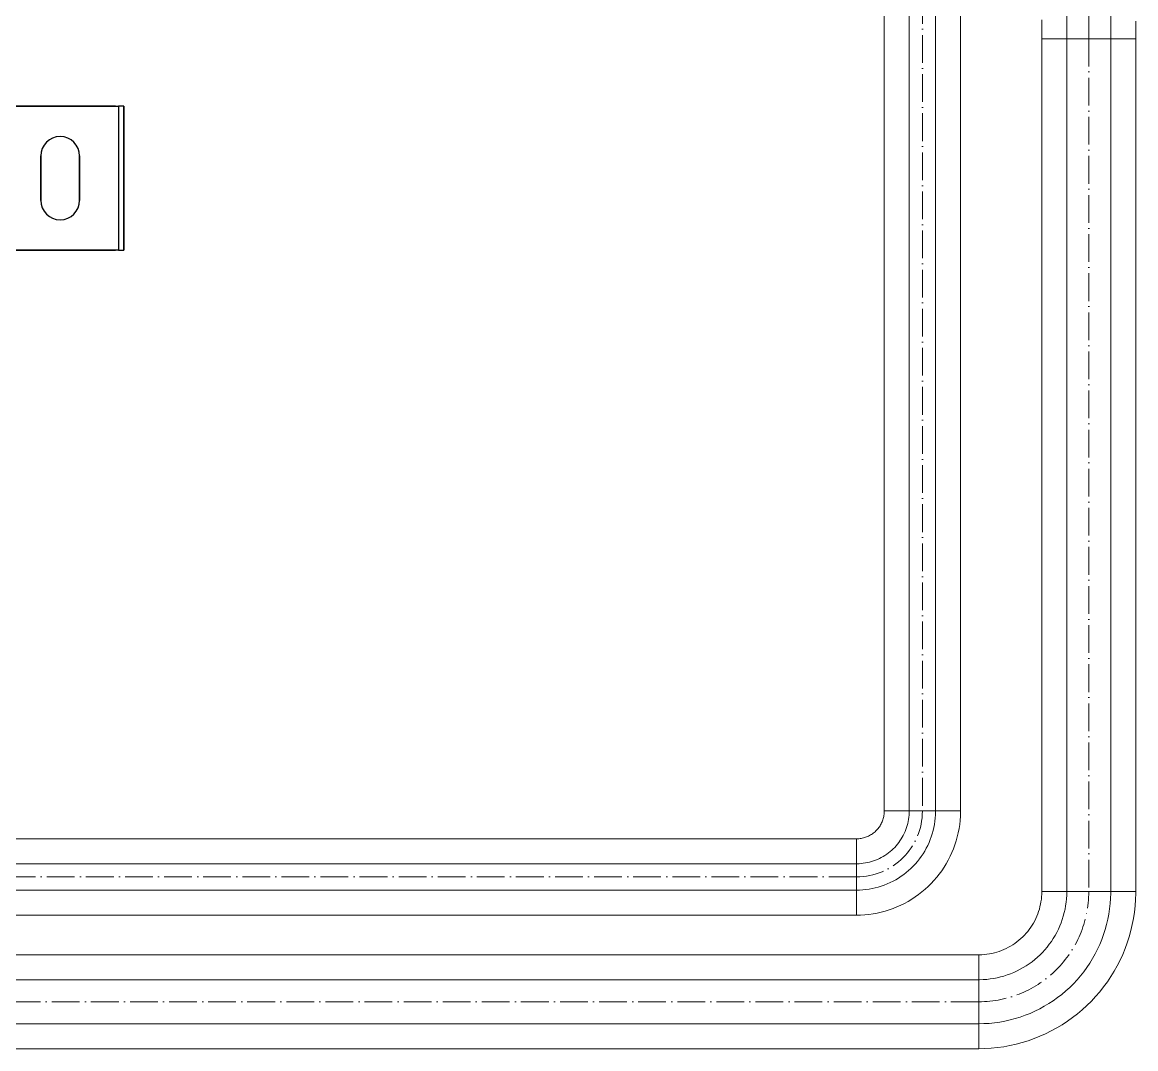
# Model space of a CAD drawing. Header units: millimetres. Extents: x -88595 to 880822, y -1054509 to -148035.
# Drawn here: x 193259.1 to 193660.8, y -238503.7 to -238133.5 of the extents above; entities that cross this region are included whole.
import ezdxf

# ---------------------------------------------------------------- set-up
doc = ezdxf.new("R2010")
doc.units = ezdxf.units.MM
doc.linetypes.add('$0$ADSK_Осевая', pattern=[14, 10, -2, 0, -2])
doc.linetypes.add('$1$ADSK_Осевая', pattern=[14, 10, -2, 0, -2])
for name, color, linetype, lineweight in [('Изоляция', 7, 'Continuous', 18), ('Оборудование', 7, 'Continuous', 18), ('Трубопровод', 7, 'Continuous', 18), ('Трубопроводы', 7, 'Continuous', 18)]:
    doc.layers.add(name, color=color, linetype=linetype, lineweight=lineweight)

# ---------------------------------------------------------------- blocks, each defined once
blk = doc.blocks.new('$0$ADSK_Канальный блок кондиционера1 - AD242MJERAB-3267365-В_Координация_1 этаж ОВ3')
at = {"layer": 'Оборудование', "color": 150, "lineweight": 30, "true_color": 0x0080ff}
for p, q in [((525, -645), (597, -645)), ((596, -645), (525, -645)), ((596, -645), (597, -645)), ((599, -645), (597, -645)), ((599, -645), (597, -645)), ((597, -645), (597, -697)), ((599, -697), (599, -645)), ((599, -645), (599, -697)), ((569, -663), (569, -679)), ((569, -679), (569, -663)), ((583, -679), (583, -663)), ((583, -663), (583, -679)), ((525, -697), (596, -697)), ((597, -697), (525, -697)), ((597, -697), (596, -697)), ((597, -697), (599, -697)), ((597, -697), (599, -697))]:
    blk.add_line(p, q, dxfattribs=at)
for centre, start, end in [((576, -663), 0, 180), ((576, -663), 0, 180), ((576, -679), 180, 0), ((576, -679), 180, 0)]:
    blk.add_arc(centre, 7, start, end, dxfattribs=at)
blk = doc.blocks.new('$0$ADSK_МедьПайка_Отвод-гнутая труба - Отвод _гнутая труба_-V40-В_Координация_1 этаж ОВ3')
at = {"layer": 'Трубопроводы', "color": 134, "true_color": 0x00a6a6}
for p, q in [((13856.65, 18537.73), (13864.59, 18537.73)), ((13864.59, 18537.73), (13872.53, 18537.73))]:
    blk.add_line(p, q, dxfattribs=at)
at = {"layer": 'Трубопроводы', "color": 134, "true_color": 0x00a6a6, "flags": 128}
for points in [[(13856.65, 18577.43), (13856.65, 18577.4), (13856.65, 18577.31), (13856.65, 18577.15), (13856.65, 18576.93), (13856.65, 18576.64), (13856.65, 18576.3), (13856.65, 18575.89), (13856.65, 18575.42), (13856.65, 18574.89), (13856.65, 18574.3), (13856.65, 18573.65), (13856.65, 18572.95), (13856.65, 18572.19), (13856.65, 18571.37), (13856.65, 18570.5), (13856.65, 18569.58), (13856.65, 18568.6), (13856.65, 18567.58), (13856.65, 18566.51), (13856.65, 18565.39), (13856.65, 18564.23), (13856.65, 18563.03), (13856.65, 18561.78), (13856.65, 18560.5), (13856.65, 18559.18), (13856.65, 18557.83), (13856.65, 18556.44), (13856.65, 18555.03), (13856.65, 18553.59), (13856.65, 18552.12), (13856.65, 18550.63), (13856.65, 18549.12), (13856.65, 18547.59), (13856.65, 18546.04), (13856.65, 18544.48), (13856.65, 18542.91), (13856.65, 18541.33), (13856.65, 18539.75), (13856.65, 18538.16), (13856.65, 18537.73)], [(13872.53, 18537.73), (13872.53, 18539.32), (13872.53, 18540.91), (13872.53, 18542.49), (13872.53, 18544.06), (13872.53, 18545.62), (13872.53, 18547.17), (13872.53, 18548.7), (13872.53, 18550.22), (13872.53, 18551.72), (13872.53, 18553.19), (13872.53, 18554.64), (13872.53, 18556.07), (13872.53, 18557.46), (13872.53, 18558.82), (13872.53, 18560.15), (13872.53, 18561.44), (13872.53, 18562.7), (13872.53, 18563.91), (13872.53, 18565.08), (13872.53, 18566.21), (13872.53, 18567.3), (13872.53, 18568.33), (13872.53, 18569.32), (13872.53, 18570.26), (13872.53, 18571.14), (13872.53, 18571.97), (13872.53, 18572.75), (13872.53, 18573.47), (13872.53, 18574.13), (13872.53, 18574.74), (13872.53, 18575.28), (13872.53, 18575.77), (13872.53, 18576.19), (13872.53, 18576.55), (13872.53, 18576.86), (13872.53, 18577.09), (13872.53, 18577.27), (13872.53, 18577.38), (13872.53, 18577.43)]]:
    blk.add_lwpolyline(points, dxfattribs=at)
at = {"layer": 'Трубопроводы', "color": 134, "true_color": 0x00a6a6}
for start, end in [(90, 270), (270, 90)]:
    blk.add_arc((13864.59, 18577.43), 7.94, start, end, dxfattribs=at)
blk = doc.blocks.new('$0$ADSK_МедьПайка_Отвод-гнутая труба - Отвод _гнутая труба_-V42-В_Координация_1 этаж ОВ3')
at = {"layer": 'Трубопроводы', "color": 134, "true_color": 0x00a6a6}
for p, q in [((7.94, 39.7), (-7.94, 39.7)), ((7.94, 39.7), (-7.94, 39.7)), ((-39.7, 7.94), (-39.7, -7.94)), ((-39.7, 7.94), (-39.7, -7.94))]:
    blk.add_line(p, q, dxfattribs=at)
at = {"layer": 'Трубопроводы', "color": 134, "true_color": 0x00a6a6, "flags": 128}
for points in [[(-39.7, -7.94), (-37.79, -7.9), (-35.89, -7.79), (-34, -7.6), (-32.11, -7.33), (-30.24, -6.99), (-28.38, -6.57), (-26.53, -6.08), (-24.71, -5.52), (-22.92, -4.89), (-21.15, -4.18), (-19.41, -3.4), (-17.7, -2.56), (-16.03, -1.64), (-14.39, -0.66), (-12.8, 0.38), (-11.25, 1.49), (-9.74, 2.66), (-8.29, 3.88), (-6.88, 5.17), (-5.53, 6.51), (-4.23, 7.9), (-2.98, 9.35), (-1.8, 10.84), (-0.67, 12.38), (0.39, 13.96), (1.38, 15.58), (2.32, 17.25), (3.18, 18.94), (3.98, 20.68), (4.7, 22.44), (5.36, 24.23), (5.94, 26.04), (6.45, 27.88), (6.89, 29.73), (7.25, 31.6), (7.53, 33.49), (7.74, 35.38), (7.88, 37.28), (7.94, 39.19), (7.94, 39.7)], [(-7.94, 39.7), (-7.97, 38.43), (-8.04, 37.16), (-8.17, 35.9), (-8.35, 34.64), (-8.57, 33.39), (-8.85, 32.15), (-9.18, 30.92), (-9.55, 29.71), (-9.98, 28.51), (-10.45, 27.33), (-10.97, 26.17), (-11.53, 25.03), (-12.14, 23.92), (-12.79, 22.83), (-13.49, 21.77), (-14.23, 20.73), (-15, 19.73), (-15.82, 18.76), (-16.68, 17.82), (-17.57, 16.92), (-18.5, 16.05), (-19.46, 15.22), (-20.46, 14.43), (-21.49, 13.68), (-22.54, 12.97), (-23.62, 12.31), (-24.73, 11.69), (-25.86, 11.11), (-27.02, 10.58), (-28.19, 10.1), (-29.38, 9.66), (-30.59, 9.27), (-31.82, 8.93), (-33.05, 8.64), (-34.3, 8.4), (-35.56, 8.21), (-36.82, 8.07), (-38.09, 7.98), (-39.36, 7.94), (-39.7, 7.94)]]:
    blk.add_lwpolyline(points, dxfattribs=at)
blk = doc.blocks.new('$0$ADSK_МедьПайка_Отвод-гнутая труба - Отвод _гнутая труба_-V43-В_Координация_1 этаж ОВ3')
at = {"layer": 'Трубопроводы', "color": 190, "true_color": 0x8000ff}
for p, q in [((4.76, 23.8), (-4.76, 23.8)), ((4.76, 23.8), (-4.76, 23.8)), ((-23.8, 4.76), (-23.8, -4.76)), ((-23.8, 4.76), (-23.8, -4.76))]:
    blk.add_line(p, q, dxfattribs=at)
at = {"layer": 'Трубопроводы', "color": 190, "true_color": 0x8000ff, "flags": 128}
for points in [[(-23.8, -4.76), (-22.66, -4.74), (-21.52, -4.67), (-20.38, -4.55), (-19.25, -4.4), (-18.13, -4.19), (-17.01, -3.94), (-15.91, -3.65), (-14.82, -3.31), (-13.74, -2.93), (-12.68, -2.51), (-11.64, -2.04), (-10.61, -1.53), (-9.61, -0.98), (-8.63, -0.4), (-7.67, 0.23), (-6.74, 0.89), (-5.84, 1.59), (-4.97, 2.33), (-4.12, 3.1), (-3.31, 3.9), (-2.53, 4.74), (-1.79, 5.6), (-1.08, 6.5), (-0.4, 7.42), (0.23, 8.37), (0.83, 9.34), (1.39, 10.34), (1.91, 11.36), (2.38, 12.39), (2.82, 13.45), (3.21, 14.52), (3.56, 15.61), (3.87, 16.71), (4.13, 17.82), (4.34, 18.95), (4.52, 20.08), (4.64, 21.21), (4.72, 22.35), (4.76, 23.49), (4.76, 23.8)], [(-4.76, 23.8), (-4.78, 23.04), (-4.82, 22.28), (-4.9, 21.52), (-5, 20.77), (-5.14, 20.02), (-5.31, 19.27), (-5.5, 18.54), (-5.73, 17.81), (-5.98, 17.09), (-6.26, 16.39), (-6.57, 15.69), (-6.91, 15.01), (-7.28, 14.34), (-7.67, 13.69), (-8.09, 13.05), (-8.53, 12.43), (-9, 11.83), (-9.49, 11.25), (-10, 10.68), (-10.53, 10.14), (-11.09, 9.62), (-11.67, 9.13), (-12.27, 8.65), (-12.88, 8.2), (-13.51, 7.78), (-14.16, 7.38), (-14.83, 7.01), (-15.5, 6.66), (-16.2, 6.34), (-16.9, 6.05), (-17.62, 5.79), (-18.34, 5.56), (-19.07, 5.36), (-19.82, 5.18), (-20.56, 5.04), (-21.32, 4.92), (-22.07, 4.84), (-22.83, 4.78), (-23.59, 4.76), (-23.8, 4.76)]]:
    blk.add_lwpolyline(points, dxfattribs=at)

msp = doc.modelspace()

# ---------------------------------------------------------------- linework, layer by layer
at = {"layer": 'Изоляция', "color": 190, "true_color": 0x8000ff}
for p, q in [((193570.06, -238053.57), (193570.06, -238417.96)), ((193597.58, -238417.96), (193597.58, -238053.57)), ((193570.06, -238417.96), (193597.58, -238417.96)), ((193560.02, -238428), (187597.58, -238428)), ((193560.02, -238455.52), (193560.02, -238428)), ((187589.82, -238455.52), (193560.02, -238455.52))]:
    msp.add_line(p, q, dxfattribs=at)
at = {"layer": 'Изоляция', "color": 134, "true_color": 0x00a6a6}
for p, q in [((193626.88, -238139.47), (193626.88, -238447.06)), ((193660.76, -238139.47), (193626.88, -238139.47)), ((193660.76, -238447.06), (193660.76, -238139.47)), ((193626.88, -238447.06), (193660.76, -238447.06)), ((193604.12, -238469.82), (187660.76, -238469.82)), ((193604.12, -238503.7), (193604.12, -238469.82)), ((187651.82, -238503.7), (193604.12, -238503.7))]:
    msp.add_line(p, q, dxfattribs=at)
at = {"layer": 'Изоляция', "color": 134, "true_color": 0x00a6a6, "flags": 128}
for points in [[(193626.88, -238132.72), (193626.88, -238134.29), (193626.88, -238135.87), (193626.88, -238137.45), (193626.88, -238139.04), (193626.88, -238139.47)], [(193660.76, -238139.47), (193660.76, -238137.88), (193660.76, -238136.29), (193660.76, -238134.71), (193660.76, -238133.14)], [(193604.12, -238503.7), (193606.38, -238503.65), (193608.65, -238503.52), (193610.9, -238503.29), (193613.14, -238502.98), (193615.37, -238502.57), (193617.58, -238502.08), (193619.77, -238501.49), (193621.94, -238500.82), (193624.07, -238500.07), (193626.18, -238499.23), (193628.24, -238498.31), (193630.27, -238497.3), (193632.26, -238496.21), (193634.21, -238495.05), (193636.1, -238493.81), (193637.94, -238492.49), (193639.73, -238491.1), (193641.47, -238489.64), (193643.14, -238488.12), (193644.75, -238486.52), (193646.3, -238484.87), (193647.77, -238483.15), (193649.18, -238481.37), (193650.52, -238479.54), (193651.78, -238477.66), (193652.97, -238475.73), (193654.07, -238473.76), (193655.1, -238471.74), (193656.05, -238469.68), (193656.91, -238467.58), (193657.69, -238465.46), (193658.38, -238463.3), (193658.99, -238461.12), (193659.51, -238458.91), (193659.94, -238456.69), (193660.28, -238454.45), (193660.53, -238452.2), (193660.69, -238449.94), (193660.76, -238447.67), (193660.76, -238447.06)], [(193626.88, -238447.06), (193626.86, -238447.97), (193626.81, -238448.88), (193626.72, -238449.78), (193626.59, -238450.69), (193626.43, -238451.58), (193626.23, -238452.47), (193625.99, -238453.35), (193625.72, -238454.22), (193625.42, -238455.08), (193625.08, -238455.92), (193624.71, -238456.75), (193624.31, -238457.57), (193623.87, -238458.37), (193623.4, -238459.15), (193622.9, -238459.91), (193622.38, -238460.65), (193621.82, -238461.37), (193621.23, -238462.07), (193620.62, -238462.74), (193619.98, -238463.39), (193619.31, -238464.01), (193618.62, -238464.6), (193617.91, -238465.17), (193617.17, -238465.71), (193616.42, -238466.21), (193615.64, -238466.69), (193614.85, -238467.13), (193614.04, -238467.55), (193613.21, -238467.93), (193612.37, -238468.27), (193611.51, -238468.59), (193610.65, -238468.86), (193609.77, -238469.11), (193608.88, -238469.32), (193607.99, -238469.49), (193607.09, -238469.63), (193606.18, -238469.73), (193605.28, -238469.79), (193604.37, -238469.82), (193604.12, -238469.82)]]:
    msp.add_lwpolyline(points, dxfattribs=at)
at = {"layer": 'Изоляция', "color": 190, "true_color": 0x8000ff, "flags": 128}
for points in [[(193560.02, -238455.52), (193561.52, -238455.49), (193563.02, -238455.4), (193564.52, -238455.25), (193566, -238455.04), (193567.48, -238454.77), (193568.95, -238454.44), (193570.4, -238454.06), (193571.83, -238453.61), (193573.25, -238453.11), (193574.65, -238452.56), (193576.02, -238451.94), (193577.36, -238451.28), (193578.68, -238450.56), (193579.97, -238449.78), (193581.23, -238448.96), (193582.45, -238448.09), (193583.64, -238447.17), (193584.79, -238446.2), (193585.9, -238445.19), (193586.96, -238444.13), (193587.99, -238443.03), (193588.97, -238441.89), (193589.9, -238440.71), (193590.79, -238439.5), (193591.63, -238438.25), (193592.41, -238436.97), (193593.15, -238435.66), (193593.83, -238434.32), (193594.45, -238432.96), (193595.03, -238431.57), (193595.54, -238430.16), (193596, -238428.73), (193596.4, -238427.28), (193596.75, -238425.82), (193597.03, -238424.34), (193597.26, -238422.86), (193597.42, -238421.37), (193597.53, -238419.87), (193597.58, -238418.37), (193597.58, -238417.96)], [(193570.06, -238417.96), (193570.05, -238418.36), (193570.03, -238418.76), (193569.99, -238419.16), (193569.93, -238419.56), (193569.86, -238419.95), (193569.77, -238420.35), (193569.67, -238420.73), (193569.55, -238421.12), (193569.42, -238421.5), (193569.27, -238421.87), (193569.1, -238422.24), (193568.93, -238422.6), (193568.73, -238422.95), (193568.53, -238423.29), (193568.31, -238423.63), (193568.07, -238423.96), (193567.83, -238424.27), (193567.57, -238424.58), (193567.3, -238424.88), (193567.01, -238425.16), (193566.72, -238425.44), (193566.42, -238425.7), (193566.1, -238425.95), (193565.78, -238426.18), (193565.44, -238426.41), (193565.1, -238426.62), (193564.75, -238426.82), (193564.39, -238427), (193564.03, -238427.16), (193563.66, -238427.32), (193563.28, -238427.46), (193562.9, -238427.58), (193562.51, -238427.69), (193562.12, -238427.78), (193561.73, -238427.85), (193561.33, -238427.91), (193560.93, -238427.96), (193560.53, -238427.99), (193560.13, -238428), (193560.02, -238428)]]:
    msp.add_lwpolyline(points, dxfattribs=at)
at = {"layer": 'Трубопровод', "color": 190, "true_color": 0x8000ff}
for p, q in [((193579.06, -238053.57), (193579.06, -238417.96)), ((193588.58, -238417.96), (193588.58, -238053.57)), ((193560.02, -238437), (187589.82, -238437)), ((187589.82, -238446.52), (193560.02, -238446.52))]:
    msp.add_line(p, q, dxfattribs=at)
at = {"layer": 'Трубопровод', "color": 190, "linetype": '$0$ADSK_Осевая', "true_color": 0x8000ff}
for p, q in [((193583.82, -238053.57), (193583.82, -238417.96)), ((193583.82, -238053.57), (193583.82, -238417.96)), ((193560.02, -238441.76), (187589.82, -238441.76)), ((193560.02, -238441.76), (187589.82, -238441.76))]:
    msp.add_line(p, q, dxfattribs=at)
at = {"layer": 'Трубопровод', "color": 134, "true_color": 0x00a6a6}
for p, q in [((193635.88, -238139.47), (193635.88, -238447.06)), ((193651.76, -238447.06), (193651.76, -238139.47)), ((193604.12, -238478.82), (187651.82, -238478.82)), ((187651.82, -238494.7), (193604.12, -238494.7))]:
    msp.add_line(p, q, dxfattribs=at)
at = {"layer": 'Трубопровод', "color": 134, "linetype": '$0$ADSK_Осевая', "true_color": 0x00a6a6}
for p, q in [((193643.82, -238139.47), (193643.82, -238447.06)), ((193643.82, -238139.47), (193643.82, -238447.06)), ((193604.12, -238486.76), (187651.82, -238486.76)), ((193604.12, -238486.76), (187651.82, -238486.76))]:
    msp.add_line(p, q, dxfattribs=at)
at = {"layer": 'Трубопроводы', "color": 134, "linetype": '$0$ADSK_Осевая', "true_color": 0x00a6a6}
msp.add_line((193643.82, -238139.47), (193643.82, -238099.77), dxfattribs=at)
at = {"layer": 'Трубопроводы', "color": 190, "linetype": '$1$ADSK_Осевая', "true_color": 0x8000ff}
msp.add_arc((193560.02, -238417.96), 23.8, 270, 0, dxfattribs=at)
at = {"layer": 'Трубопроводы', "color": 134, "linetype": '$1$ADSK_Осевая', "true_color": 0x00a6a6}
msp.add_arc((193604.12, -238447.06), 39.7, 270, 0, dxfattribs=at)

# ---------------------------------------------------------------- block references
at = {"layer": 'Оборудование', "color": 150, "lineweight": 30, "true_color": 0x0080ff}
msp.add_blockref('$0$ADSK_Канальный блок кондиционера1 - AD242MJERAB-3267365-В_Координация_1 этаж ОВ3', (192696.82, -237518.77), dxfattribs=at)
at = {"layer": 'Трубопроводы', "color": 134, "true_color": 0x00a6a6}
for name, p in [('$0$ADSK_МедьПайка_Отвод-гнутая труба - Отвод _гнутая труба_-V40-В_Координация_1 этаж ОВ3', (179779.23, -256677.2)), ('$0$ADSK_МедьПайка_Отвод-гнутая труба - Отвод _гнутая труба_-V42-В_Координация_1 этаж ОВ3', (193643.82, -238486.76))]:
    msp.add_blockref(name, p, dxfattribs=at)
at = {"layer": 'Трубопроводы', "color": 190, "true_color": 0x8000ff}
msp.add_blockref('$0$ADSK_МедьПайка_Отвод-гнутая труба - Отвод _гнутая труба_-V43-В_Координация_1 этаж ОВ3', (193583.82, -238441.76), dxfattribs=at)

doc.saveas('drawing.dxf')
